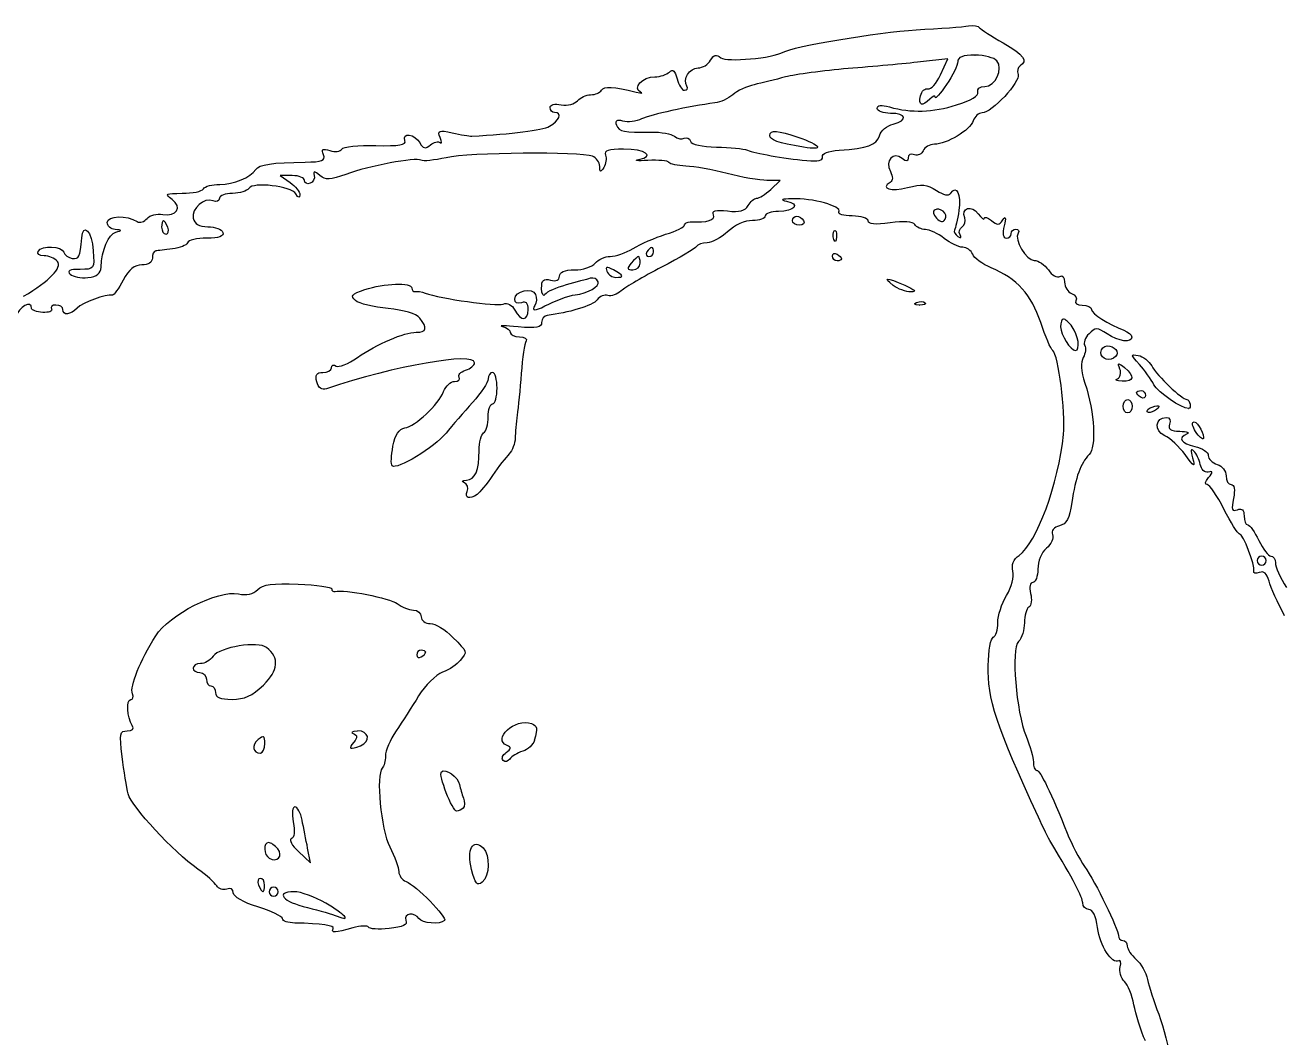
# Model space of a CAD drawing. Extents: x 195 to 337, y 268 to 410.
# Drawn here: x 252.47 to 299.92, y 341.58 to 379.81 of the extents above; entities that cross this region are included whole.
import ezdxf

# ---------------------------------------------------------------- set-up
doc = ezdxf.new("R2010")
doc.units = 0
doc.layers.add('Layer_1', color=7, linetype='CONTINUOUS')

msp = doc.modelspace()

# ---------------------------------------------------------------- linework, layer by layer
at = {"layer": 'Layer_1', "color": 7}
for points in [[(288.328847, 378.671613), (288.332419, 378.674334)], [(287.029559, 377.929474), (287.310472, 378.52852), (286.269931, 378.417118)], [(281.852311, 375.202488), (281.852141, 375.199285)], [(262.554214, 374.127534), (262.094491, 374.127534), (262.469571, 373.865046)], [(280.616746, 373.60698), (280.978929, 373.944529), (280.476346, 373.944529)], [(286.798932, 372.824419), (286.800973, 372.828643)], [(281.70148, 372.256611), (281.700346, 372.256611)], [(282.994333, 371.713691), (283.004538, 371.718879)], [(274.681706, 370.563761), (274.67958, 370.566879)], [(285.908145, 369.73715), (285.90806, 369.736498)], [(286.224038, 369.241654), (286.229509, 369.231449)], [(291.996454, 368.416261), (292.001868, 368.416261)], [(293.883165, 366.363071), (293.883165, 366.361002)], [(295.101411, 365.240891), (295.096309, 365.242876)], [(296.392507, 365.333216), (296.399452, 365.33418)], [(296.70823, 364.392227), (296.708088, 364.393304)], [(261.582412, 356.312211), (261.582525, 356.311106)], [(268.897839, 355.820627), (268.898632, 355.828224)], [(265.01599, 353.162324), (265.014856, 353.158072)], [(261.265329, 352.835008), (261.26221, 352.835093)], [(271.692289, 352.801446), (271.697647, 352.803628)], [(269.007256, 350.250378), (269.005782, 350.249471)], [(262.922207, 349.794255), (262.927565, 349.794255)], [(261.660875, 348.94868), (261.659628, 348.949814)], [(262.786116, 348.609033), (263.239404, 348.190044), (263.132254, 348.738718)], [(269.726434, 347.452384), (269.725243, 347.452186)], [(263.817643, 346.664268), (263.818069, 346.663191)]]:
    msp.add_lwpolyline(points, dxfattribs=at)
for points in [[(257.687439, 372.426378)], [(275.624736, 371.075924)], [(276.120884, 371.413474)], [(283.120191, 370.906583)], [(293.638762, 367.299666)], [(294.601238, 365.756173)], [(294.094346, 365.165717)], [(299.156372, 359.762173)], [(267.421187, 356.210787)], [(261.347817, 347.598935)], [(261.849266, 347.261272)]]:
    msp.add_lwpolyline(points, close=True, dxfattribs=at)
for points in [[(281.085256, 378.783921), (281.436752, 379.001339), (284.665748, 379.543691), (286.105465, 379.627285)], [(286.105465, 379.627285), (287.006712, 379.68086), (287.895402, 379.74634), (288.081099, 379.77412)], [(288.081099, 379.77412), (288.266485, 379.806151), (288.457257, 379.776387), (288.50332, 379.709773)], [(288.50332, 379.709773), (288.546123, 379.645427), (288.949124, 379.390422), (289.389572, 379.135389)], [(289.389572, 379.135389), (290.183641, 378.676743), (290.342239, 378.461339), (290.0304, 378.268441)], [(278.347499, 378.47863), (278.468538, 378.695197), (278.564066, 378.720709), (278.73542, 378.575008)], [(278.73542, 378.575008), (278.946601, 378.402378), (280.723158, 378.563669), (281.085256, 378.783921)], [(288.332419, 378.674334), (287.871619, 378.674334), (287.677672, 378.599216), (287.677672, 378.428854)], [(289.153984, 378.460431), (289.057606, 378.576085), (288.688904, 378.671613), (288.328847, 378.671613)], [(276.791618, 378.035887), (276.920311, 378.16458), (277.00365, 378.089461), (277.082028, 377.783036)], [(277.452686, 377.501301), (277.288843, 377.766057), (277.549064, 378.191424), (277.874906, 378.191424)], [(277.874906, 378.191424), (278.046403, 378.191424), (278.258547, 378.320967), (278.347499, 378.47863)], [(283.540932, 378.165402), (282.611854, 378.090283), (281.548466, 377.945717), (281.176957, 377.849282)], [(286.269931, 378.417118), (285.697672, 378.352772), (284.469704, 378.242504), (283.540932, 378.165402)], [(287.677672, 378.428854), (287.677672, 378.293924), (287.488035, 377.902687), (287.255452, 377.560828)], [(288.69857, 377.489537), (289.099332, 377.489537), (289.407969, 378.146438), (289.153984, 378.460431)], [(290.0304, 378.268441), (289.944794, 378.214866), (289.907093, 378.068031), (289.955282, 377.944809)], [(275.700705, 377.281417), (275.378151, 377.428252), (275.786311, 377.854753), (276.242944, 377.854753)], [(276.242944, 377.854753), (276.445338, 377.854753), (276.691952, 377.940359), (276.791618, 378.035887)], [(277.082028, 377.783036), (277.146374, 377.544076), (277.269681, 377.347946), (277.36708, 377.347946)], [(281.176957, 377.849282), (280.805108, 377.752904), (280.273584, 377.621943), (279.994966, 377.558872)], [(286.554841, 377.39795), (286.661991, 377.365918), (286.875241, 377.599493), (287.029559, 377.929474)], [(289.955282, 377.944809), (290.062431, 377.678069), (288.95332, 376.491175), (288.602476, 376.491175)], [(273.819237, 377.180504), (273.988466, 377.180504), (274.173936, 377.255622), (274.23182, 377.350866)], [(274.23182, 377.350866), (274.328198, 377.511591), (274.673316, 377.492315), (275.541114, 377.275748)], [(275.541114, 377.275748), (275.748894, 377.222173), (275.822028, 377.222173), (275.700705, 377.281417)], [(277.36708, 377.347946), (277.463458, 377.347946), (277.500025, 377.412293), (277.452686, 377.501301)], [(279.994966, 377.558872), (279.716321, 377.494526), (279.351984, 377.326431), (279.185873, 377.180589)], [(286.275061, 377.139713), (286.317865, 377.319713), (286.447691, 377.43548), (286.554841, 377.39795)], [(287.255452, 377.560828), (287.023011, 377.218998), (286.833231, 377.002517), (286.833231, 377.080753)], [(287.632261, 376.792923), (288.194882, 376.966403), (288.489572, 377.143342), (288.4392, 377.278356)], [(288.4392, 377.278356), (288.396397, 377.402797), (288.503546, 377.489537), (288.69857, 377.489537)], [(272.288982, 376.694079), (272.288982, 376.804346), (272.46473, 376.849417), (272.710125, 376.802362)], [(272.710125, 376.802362), (272.95022, 376.759559), (273.213785, 376.825039), (273.322012, 376.951181)], [(273.322012, 376.951181), (273.429162, 377.077606), (273.651001, 377.180504), (273.819237, 377.180504)], [(278.510774, 376.86875), (277.545237, 376.746576), (276.075502, 376.428302), (275.743196, 376.268627)], [(279.185873, 377.180589), (279.018629, 377.034888), (278.715436, 376.895537), (278.510774, 376.86875)], [(284.636353, 376.66423), (284.636353, 376.787537), (284.795943, 376.806813), (285.100356, 376.717805)], [(285.100356, 376.717805), (285.93085, 376.487348), (286.729654, 376.510025), (287.632261, 376.792923)], [(286.630838, 377.016406), (286.330762, 376.716331), (286.178598, 376.769792), (286.275061, 377.139713)], [(286.833231, 377.080753), (286.833231, 377.155871), (286.736854, 377.134328), (286.630838, 377.016406)], [(272.268573, 375.987969), (272.639373, 376.18611), (272.75616, 376.505575), (272.45821, 376.505575)], [(272.45821, 376.505575), (272.361832, 376.505575), (272.288982, 376.591181), (272.288982, 376.694079)], [(275.743196, 376.268627), (275.540803, 376.172249), (275.223464, 376.13143), (275.038078, 376.18302)], [(285.143216, 376.476576), (284.86457, 376.476576), (284.636353, 376.562466), (284.636353, 376.66423)], [(285.239594, 376.072583), (285.813978, 376.21715), (285.752891, 376.476576), (285.143216, 376.476576)], [(288.602476, 376.491175), (288.467546, 376.491175), (288.31422, 376.35823), (288.261694, 376.195408)], [(268.136425, 375.559313), (268.029275, 375.835691), (268.08285, 375.85508), (268.591867, 375.739313)], [(269.334488, 375.618274), (270.843426, 375.693392), (271.980544, 375.833707), (272.268573, 375.987969)], [(275.038078, 376.18302), (274.799117, 376.247367), (274.728365, 376.205698), (274.791464, 376.036186)], [(274.791464, 376.036186), (274.887842, 375.783335), (275.076516, 375.744699), (276.105379, 375.768312)], [(280.585678, 375.646167), (280.585678, 375.859332), (280.88788, 375.840057), (281.638012, 375.58182)], [(284.721987, 375.632135), (284.775562, 375.817521), (285.013474, 376.015776), (285.239594, 376.072583)], [(288.261694, 376.195408), (288.148025, 375.844989), (287.261887, 375.309156), (286.795616, 375.309156)], [(265.706623, 375.260542), (266.596078, 375.237865), (266.870415, 375.283219), (266.809215, 375.444794)], [(266.809215, 375.444794), (266.685908, 375.766299), (267.183218, 375.698778), (267.367527, 375.369676)], [(267.367527, 375.369676), (267.495086, 375.141487), (267.578708, 375.123061), (267.771521, 375.284069)], [(267.771521, 375.284069), (267.905599, 375.395471), (268.068365, 375.432038), (268.134809, 375.369676)], [(268.134809, 375.369676), (268.199155, 375.305329), (268.199155, 375.392353), (268.136425, 375.559313)], [(268.591867, 375.739313), (268.907987, 375.664195), (269.242333, 375.614022), (269.334488, 375.618274)], [(276.105379, 375.768312), (276.472947, 375.776816), (276.868352, 375.703965), (276.984091, 375.609855)], [(276.984091, 375.609855), (277.099744, 375.513477), (277.266988, 375.480312), (277.35594, 375.534737)], [(277.35594, 375.534737), (277.441829, 375.588312), (277.548695, 375.540406), (277.586396, 375.427587)], [(277.586396, 375.427587), (277.629199, 375.301162), (278.010771, 375.214422), (278.571209, 375.205635)], [(281.852141, 375.199285), (280.873735, 375.36738), (280.585678, 375.468293), (280.585678, 375.646167)], [(281.638012, 375.58182), (282.532825, 375.269981), (282.648563, 375.06532), (281.852311, 375.202488)], [(283.202226, 375.085616), (284.287124, 375.160734), (284.608176, 375.273269), (284.721987, 375.632135)], [(286.795616, 375.309156), (286.614482, 375.309156), (286.424844, 375.199739), (286.373395, 375.067077)], [(263.038031, 374.635786), (263.694932, 374.64429), (263.816028, 374.689361), (263.73028, 374.915565)], [(263.73028, 374.915565), (263.644673, 375.126746), (263.698248, 375.161046), (263.97576, 375.074022)], [(263.97576, 375.074022), (264.167666, 375.009676), (264.369039, 375.031219), (264.423691, 375.127597)], [(264.423691, 375.127597), (264.477266, 375.213203), (265.05593, 375.275565), (265.706623, 375.260542)], [(273.89067, 374.856605), (273.423436, 375.036605), (269.213363, 374.992668), (268.365067, 374.80303)], [(274.161662, 374.476167), (274.160047, 374.628387), (274.038355, 374.799798), (273.89067, 374.856605)], [(274.379363, 374.897367), (274.422166, 374.773209), (274.40204, 374.564098), (274.315017, 374.433364)], [(275.060925, 375.123572), (274.488667, 375.123572), (274.315073, 375.069997), (274.379363, 374.897367)], [(275.640667, 374.730293), (276.27078, 374.862104), (275.885014, 375.123572), (275.060925, 375.123572)], [(278.571209, 375.205635), (279.074869, 375.197131), (279.602113, 375.141288), (279.740897, 375.08658)], [(279.740897, 375.08658), (280.035587, 374.96554), (281.072585, 374.783301), (281.976299, 374.693301)], [(281.976299, 374.693301), (282.40708, 374.650498), (282.59462, 374.695427), (282.566755, 374.835883)], [(282.566755, 374.835883), (282.544078, 374.963443), (282.781054, 375.057553), (283.202226, 375.085616)], [(285.579439, 374.77766), (285.251528, 375.049786), (284.921461, 374.681282), (285.135789, 374.280435)], [(286.041203, 374.915991), (285.909392, 374.969565), (285.802243, 374.914403), (285.802243, 374.800337)], [(286.373395, 375.067077), (286.31982, 374.932998), (286.172986, 374.865534), (286.041203, 374.915991)], [(259.815039, 373.79554), (260.342254, 373.79554), (260.978689, 374.058028), (261.172551, 374.356006)], [(261.172551, 374.356006), (261.294724, 374.54366), (261.806944, 374.620762), (263.038031, 374.635786)], [(267.413477, 374.706652), (267.219587, 374.826557), (265.433647, 374.491219), (264.578406, 374.17405)], [(268.365067, 374.80303), (267.918214, 374.706652), (267.489558, 374.656195), (267.413477, 374.706652)], [(274.315017, 374.433364), (274.190859, 374.23834), (274.16393, 374.24486), (274.161662, 374.476167)], [(275.981448, 374.698261), (275.583861, 374.675584), (275.43062, 374.692592), (275.640667, 374.730293)], [(276.776595, 374.623143), (276.733791, 374.68749), (276.379007, 374.719521), (275.981448, 374.698261)], [(277.414191, 374.484813), (277.103429, 374.496151), (276.816223, 374.559931), (276.776595, 374.623143)], [(278.976506, 374.203899), (278.427832, 374.346482), (277.72518, 374.472907), (277.414191, 374.484813)], [(285.802243, 374.800337), (285.802243, 374.646983), (285.748668, 374.641597), (285.579439, 374.77766)], [(262.694529, 373.433074), (262.506875, 373.728841), (261.072828, 373.900309), (260.915306, 373.645106)], [(263.013936, 373.944132), (263.013936, 374.04051), (262.807007, 374.127534), (262.554214, 374.127534)], [(263.225117, 373.836983), (263.109464, 373.79418), (263.013936, 373.842652), (263.013936, 373.944132)], [(263.384708, 374.13275), (263.41674, 374.012844), (263.341905, 373.878765), (263.225117, 373.836983)], [(263.597873, 374.131247), (263.38244, 374.310113), (263.342755, 374.310113), (263.384708, 374.13275)], [(264.578406, 374.17405), (263.987921, 373.954365), (263.816481, 373.945861), (263.597873, 374.131247)], [(280.476346, 373.944529), (280.199968, 373.944529), (279.524755, 374.061317), (278.976506, 374.203899)], [(285.135789, 374.280435), (285.242939, 374.084277), (285.232167, 373.941808), (285.12445, 373.872161)], [(258.013621, 373.230028), (257.733842, 373.43469), (257.773527, 373.457083), (258.400494, 373.457083)], [(258.400494, 373.457083), (258.784135, 373.457083), (259.145269, 373.532202), (259.203124, 373.626312)], [(259.203124, 373.626312), (259.256699, 373.72269), (259.536393, 373.79554), (259.815039, 373.79554)], [(260.302343, 373.456602), (260.029083, 373.456602), (259.806195, 373.370995), (259.806195, 373.270082)], [(260.915306, 373.645106), (260.85096, 373.537956), (260.575603, 373.456602), (260.302343, 373.456602)], [(262.469571, 373.865046), (262.6765, 373.720479), (262.843546, 373.511424), (262.842497, 373.401043)], [(262.842497, 373.401043), (262.840881, 373.266113), (262.788922, 373.275751), (262.694529, 373.433074)], [(280.08627, 373.269402), (280.182648, 373.269402), (280.417414, 373.421622), (280.616746, 373.60698)], [(285.12445, 373.872161), (284.740809, 373.635184), (285.156482, 373.507795), (285.781351, 373.672885)], [(285.781351, 373.672885), (286.324668, 373.818586), (286.520769, 373.79931), (286.874079, 373.565735)], [(286.874079, 373.565735), (287.141953, 373.389987), (287.343468, 373.348035), (287.408835, 373.4532)], [(287.408835, 373.4532), (287.626252, 373.804696), (287.82034, 373.410397), (287.724954, 372.807014)], [(257.663203, 372.65777), (258.189369, 372.561392), (258.419769, 372.932164), (258.013621, 373.230028)], [(259.569218, 373.173704), (259.22308, 373.306649), (258.746207, 372.893924), (258.818009, 372.523238)], [(259.806195, 373.270082), (259.806195, 373.162932), (259.699045, 373.124381), (259.569218, 373.173704)], [(278.991077, 372.792331), (279.442239, 372.738756), (279.653335, 372.795024), (279.764793, 372.995008)], [(279.764793, 372.995008), (279.850399, 373.146094), (279.994116, 373.269402), (280.08627, 373.269402)], [(281.215054, 373.156923), (281.742299, 373.060545), (281.515102, 372.770079), (280.907495, 372.770079)], [(281.423968, 373.253301), (281.02638, 373.241962), (280.95781, 373.210498), (281.215054, 373.156923)], [(283.191369, 372.761433), (283.318929, 372.967228), (282.189407, 373.282243), (281.423968, 373.253301)], [(287.202926, 372.47828), (287.331619, 372.684076), (287.013288, 372.95623), (286.798932, 372.824419)], [(287.940387, 372.535795), (287.797805, 372.907644), (288.205143, 373.026586), (288.453685, 372.686882)], [(255.571631, 372.360983), (255.571631, 372.617235), (256.304614, 372.639628), (256.69982, 372.393014)], [(256.69982, 372.393014), (256.796198, 372.328668), (256.968828, 372.381676), (257.072746, 372.506683)], [(257.072746, 372.506683), (257.179895, 372.631975), (257.442469, 372.699439), (257.663203, 372.65777)], [(258.818009, 372.523238), (258.860812, 372.298167), (259.025788, 372.200683), (259.369886, 372.196403)], [(277.579763, 372.378756), (278.240944, 372.356079), (278.533508, 372.443102), (278.455272, 372.644362)], [(278.455272, 372.644362), (278.390925, 372.808488), (278.53039, 372.845906), (278.991077, 372.792331)], [(280.411347, 372.60085), (280.411347, 372.504472), (280.19478, 372.431622), (279.929117, 372.431622)], [(280.907495, 372.770079), (280.634236, 372.770079), (280.411347, 372.694961), (280.411347, 372.60085)], [(281.437858, 372.425839), (281.437858, 372.522217), (281.512976, 372.594217), (281.596314, 372.594217)], [(281.596314, 372.594217), (281.682204, 372.594217), (281.80211, 372.519099), (281.859936, 372.425839)], [(283.693975, 372.601843), (283.359634, 372.601843), (283.136717, 372.676961), (283.191369, 372.761433)], [(284.295146, 372.417591), (284.295146, 372.513969), (284.025005, 372.601843), (283.693975, 372.601843)], [(286.800973, 372.828643), (286.725855, 372.785839), (286.75817, 372.645524), (286.876091, 372.521083)], [(286.876091, 372.521083), (287.02491, 372.361493), (287.119304, 372.349587), (287.202926, 372.47828)], [(287.724954, 372.807014), (287.67138, 372.46303), (287.594277, 372.130838), (287.555726, 372.067597)], [(287.844009, 372.191783), (287.940387, 372.256129), (287.987726, 372.40835), (287.940387, 372.535795)], [(288.453685, 372.686882), (288.578976, 372.515386), (288.681874, 372.43715), (288.681874, 372.513402)], [(288.681874, 372.513402), (288.681874, 372.58852), (288.80178, 372.556205), (288.948614, 372.427795)], [(289.376164, 372.450472), (289.488699, 372.619701), (289.504857, 372.54685), (289.429739, 372.228803)], [(254.605215, 371.771178), (254.65879, 372.375581), (254.985625, 372.017792), (255.039199, 371.29218)], [(255.334966, 370.671647), (255.357643, 371.307118), (255.610494, 371.919458), (255.890075, 371.993613)], [(255.867398, 372.089991), (255.704406, 372.101329), (255.571631, 372.222935), (255.571631, 372.360983)], [(255.890075, 371.993613), (256.136689, 372.057959), (256.134421, 372.068731), (255.867398, 372.089991)], [(257.687439, 372.426378), (257.655407, 372.426378), (257.623092, 372.312709), (257.623092, 372.173528)], [(257.623092, 372.173528), (257.623092, 372.034346), (257.69821, 371.920677), (257.786935, 371.920677)], [(257.851281, 372.173528), (257.797706, 372.312709), (257.723722, 372.426378), (257.687439, 372.426378)], [(257.786935, 371.920677), (257.872541, 371.920677), (257.90684, 372.034346), (257.851281, 372.173528)], [(259.369886, 372.196403), (259.640028, 372.193597), (259.89285, 372.100025), (259.931429, 371.978702)], [(276.650595, 371.909537), (277.044951, 372.037096), (277.368582, 372.195638), (277.368582, 372.264236)], [(277.368582, 372.264236), (277.368582, 372.328583), (277.46496, 372.384142), (277.579763, 372.378756)], [(278.991445, 372.009402), (278.740579, 371.776961), (278.392399, 371.587181), (278.216651, 371.587181)], [(279.929117, 372.431622), (279.649338, 372.431622), (279.256116, 372.25474), (278.991445, 372.009402)], [(281.700346, 372.256611), (281.555779, 372.256611), (281.437858, 372.331729), (281.437858, 372.425839)], [(281.859936, 372.425839), (281.913511, 372.329461), (281.848598, 372.256611), (281.70148, 372.256611)], [(283.004538, 371.718879), (282.950963, 371.841052), (282.961735, 371.986753), (283.015877, 372.04251)], [(283.015877, 372.04251), (283.069451, 372.096085), (283.112254, 371.999707), (283.101483, 371.820841)], [(285.121361, 372.342472), (284.567329, 372.267354), (284.295146, 372.288898), (284.295146, 372.417591)], [(286.06011, 372.278126), (285.984992, 372.394913), (285.649682, 372.419575), (285.121361, 372.342472)], [(286.457669, 372.091606), (286.301197, 372.093761), (286.121169, 372.177213), (286.06011, 372.278126)], [(287.164942, 371.75726), (286.932501, 371.939528), (286.614113, 372.089452), (286.457669, 372.091606)], [(287.555726, 372.067597), (287.512923, 372.00325), (287.578403, 371.897235), (287.683285, 371.83062)], [(287.768891, 371.894967), (287.704545, 371.991345), (287.73686, 372.129676), (287.844009, 372.191783)], [(288.948614, 372.427795), (289.169433, 372.244677), (289.242227, 372.247795), (289.376164, 372.450472)], [(289.429739, 372.228803), (289.365392, 371.936239), (289.386935, 371.7648), (289.504857, 371.7648)], [(289.69251, 371.933178), (289.69251, 372.029556), (289.778117, 372.102406), (289.871376, 372.102406)], [(289.871376, 372.102406), (289.967754, 372.102406), (290.009707, 372.03806), (289.956983, 371.957839)], [(254.250488, 371.000693), (254.50022, 370.968661), (254.536617, 371.043496), (254.605215, 371.771178)], [(258.592966, 371.591773), (258.560935, 371.495395), (258.307914, 371.389096), (258.030374, 371.358198)], [(259.327026, 371.767521), (258.955177, 371.767521), (258.625111, 371.692403), (258.592966, 371.591773)], [(259.931429, 371.978702), (259.985004, 371.833002), (259.793099, 371.767521), (259.327026, 371.767521)], [(275.426368, 371.376935), (275.705014, 371.543046), (276.255814, 371.783083), (276.650595, 371.909537)], [(278.216651, 371.587181), (278.040903, 371.587181), (277.858749, 371.522835), (277.812658, 371.44885)], [(283.101483, 371.820841), (283.092979, 371.62355), (283.05868, 371.583865), (282.994333, 371.713691)], [(287.864702, 371.422913), (287.712482, 371.425153), (287.397468, 371.575134), (287.164942, 371.75726)], [(287.683285, 371.83062), (287.80234, 371.755502), (287.835506, 371.777046), (287.768891, 371.894967)], [(289.504857, 371.7648), (289.612006, 371.7648), (289.69251, 371.839918), (289.69251, 371.933178)], [(289.956983, 371.957839), (289.803628, 371.709241), (290.265619, 370.923732), (290.565666, 370.922655)], [(253.184151, 371.099339), (253.004151, 371.099339), (252.904371, 371.174457), (252.961347, 371.267433)], [(252.961347, 371.267433), (253.105914, 371.501008), (253.847571, 371.479748), (253.926856, 371.235402)], [(253.685656, 370.888157), (253.589278, 371.004945), (253.364179, 371.099339), (253.184151, 371.099339)], [(253.926856, 371.235402), (253.958888, 371.127118), (254.109124, 371.022236), (254.250488, 371.000693)], [(255.039199, 371.29218), (255.092774, 370.598825), (255.082003, 370.587061), (254.540897, 370.587061)], [(257.399184, 371.28308), (257.324066, 371.271742), (257.272758, 371.150135), (257.272758, 371.010954)], [(258.030374, 371.358198), (257.752862, 371.326167), (257.468831, 371.293852), (257.399184, 371.28308)], [(273.99147, 370.82075), (274.107124, 370.959931), (274.363319, 371.0736), (274.560497, 371.074734)], [(274.560497, 371.074734), (274.757788, 371.074734), (275.147751, 371.210797), (275.426368, 371.376935)], [(275.624736, 371.075924), (275.592705, 371.075924), (275.46628, 370.962255), (275.350343, 370.823074)], [(275.689083, 370.823074), (275.689083, 370.962255), (275.657051, 371.075924), (275.624736, 371.075924)], [(275.942018, 371.244246), (275.888443, 371.147868), (275.919341, 371.075017), (276.017136, 371.075017)], [(276.120884, 371.413474), (276.078081, 371.413474), (275.999845, 371.338356), (275.942018, 371.244246)], [(276.017136, 371.075017), (276.113514, 371.075017), (276.196003, 371.150135), (276.196003, 371.244246)], [(276.196003, 371.244246), (276.196003, 371.340624), (276.163971, 371.413474), (276.120884, 371.413474)], [(277.812658, 371.44885), (277.769854, 371.373732), (277.171829, 371.02235), (276.494037, 370.669805)], [(282.952097, 371.085449), (282.952097, 371.181827), (283.027215, 371.21726), (283.120191, 371.160567)], [(283.120191, 370.906583), (283.023814, 370.906583), (282.952097, 370.992189), (282.952097, 371.085449)], [(283.120191, 371.160567), (283.216569, 371.106992), (283.28942, 371.022236), (283.28942, 370.981701)], [(288.241909, 371.158157), (288.188334, 371.301874), (288.016838, 371.420646), (287.864702, 371.422913)], [(288.942746, 370.645937), (288.612709, 370.784268), (288.296561, 371.014583), (288.241909, 371.158157)], [(252.413014, 369.572854), (253.394623, 370.155798), (253.87793, 370.655405), (253.685656, 370.888157)], [(254.540897, 370.587061), (254.147618, 370.587061), (254.042595, 370.533487), (254.173329, 370.404794)], [(254.839895, 370.278369), (255.189237, 370.321172), (255.327483, 370.428321), (255.334966, 370.671647)], [(256.877325, 370.758104), (256.599814, 370.758104), (256.388689, 370.584624), (256.169004, 370.178362)], [(257.272758, 371.010954), (257.272758, 370.8576), (257.116286, 370.758104), (256.877325, 370.758104)], [(272.641243, 370.330072), (272.641243, 370.487679), (272.833999, 370.567899), (273.211319, 370.567899)], [(273.211319, 370.567899), (273.525313, 370.567899), (273.875732, 370.681569), (273.99147, 370.82075)], [(274.67958, 370.566879), (274.417092, 370.707194), (274.36451, 370.696422), (274.432966, 370.513304)], [(274.767313, 370.283981), (275.098428, 370.283981), (275.076998, 370.348328), (274.681706, 370.563761)], [(276.494037, 370.669805), (275.815706, 370.317231), (275.13233, 369.916441), (274.975234, 369.778195)], [(275.350343, 370.823074), (275.177713, 370.615294), (275.189618, 370.570224), (275.414689, 370.570224)], [(275.414689, 370.570224), (275.565776, 370.570224), (275.689083, 370.683893), (275.689083, 370.823074)], [(283.28942, 370.981701), (283.28942, 370.938898), (283.214302, 370.906583), (283.120191, 370.906583)], [(290.810693, 368.585433), (290.464554, 369.628101), (289.908397, 370.24268), (288.942746, 370.645937)], [(290.565666, 370.922655), (290.723272, 370.922655), (290.963254, 370.760797), (291.100422, 370.564753)], [(291.100422, 370.564753), (291.237619, 370.368595), (291.431537, 370.259348), (291.53228, 370.32154)], [(254.173329, 370.404794), (254.269706, 370.308416), (254.574119, 370.247187), (254.839895, 370.278369)], [(256.169004, 370.178362), (255.997508, 369.859011), (255.814277, 369.606132), (255.762856, 369.614693)], [(265.297612, 369.82542), (266.004884, 370.068633), (267.069974, 370.102932), (267.069974, 369.878995)], [(271.968242, 369.870208), (271.966116, 370.187405), (272.032588, 370.251694), (272.303666, 370.18097)], [(272.303666, 370.18097), (272.523351, 370.127395), (272.641243, 370.175301), (272.641243, 370.330072)], [(273.801776, 370.248661), (273.674217, 370.21663), (273.265943, 370.099843), (272.894094, 369.997795)], [(273.231672, 369.627222), (273.704236, 369.680797), (274.170393, 369.944447), (274.106103, 370.119118)], [(274.106103, 370.119118), (274.0633, 370.227402), (273.929221, 370.286362), (273.801776, 370.248661)], [(274.432966, 370.513304), (274.486541, 370.386879), (274.632242, 370.283981), (274.767313, 370.283981)], [(285.242598, 369.983112), (284.82789, 370.297106), (284.956469, 370.297106), (285.677688, 369.984614)], [(291.53228, 370.32154), (291.63943, 370.385887), (291.714548, 370.298863), (291.714548, 370.104973)], [(291.714548, 370.104973), (291.714548, 369.923839), (291.833603, 369.729893), (291.97817, 369.674164)], [(255.762856, 369.614693), (255.528147, 369.657496), (254.63702, 369.328564), (254.434144, 369.124951)], [(264.93971, 369.409635), (264.728529, 369.584249), (264.784371, 369.649729), (265.297612, 369.82542)], [(267.069974, 369.878995), (267.069974, 369.793389), (267.123549, 369.73868), (267.196399, 369.753704)], [(267.196399, 369.753704), (267.271517, 369.765043), (267.437628, 369.742365), (267.57576, 369.689357)], [(267.57576, 369.689357), (268.142632, 369.47931), (270.26411, 369.181417), (270.51251, 369.276775)], [(270.954119, 369.459043), (270.954119, 369.776239), (271.627092, 369.92948), (271.739599, 369.637058)], [(271.739599, 369.637058), (271.793174, 369.509499), (271.782403, 369.325219), (271.716922, 369.227707)], [(272.094667, 369.642019), (272.030321, 369.545641), (271.969376, 369.650523), (271.968242, 369.870208)], [(272.094129, 369.20503), (272.449905, 369.395802), (273.00181, 369.599386), (273.231672, 369.627222)], [(272.894094, 369.997795), (272.522245, 369.901417), (272.163266, 369.737291), (272.094667, 369.642019)], [(274.468343, 369.601313), (274.347303, 369.644117), (274.167218, 369.569282), (274.068629, 369.432935)], [(274.975234, 369.778195), (274.817628, 369.639865), (274.590516, 369.560778), (274.468343, 369.601313)], [(285.90806, 369.736498), (285.722674, 369.736498), (285.422627, 369.846765), (285.242598, 369.983112)], [(285.677688, 369.984614), (286.070967, 369.814252), (286.141691, 369.738), (285.908145, 369.73715)], [(291.97817, 369.674164), (292.123871, 369.620589), (292.194737, 369.496148), (292.136627, 369.403172)], [(252.713117, 369.11418), (252.712806, 369.438888), (252.251269, 369.189298), (252.088362, 368.77663)], [(253.632563, 369.240605), (253.487996, 369.240605), (253.411744, 369.176258), (253.462201, 369.089518)], [(253.896185, 369.071376), (253.896185, 369.167754), (253.77713, 369.240605), (253.632563, 369.240605)], [(266.172072, 369.109587), (265.631958, 369.163162), (265.077077, 369.296107), (264.93971, 369.409635)], [(270.51251, 369.276775), (270.677486, 369.341121), (270.845807, 369.254098), (270.95616, 369.047452)], [(271.206969, 369.328365), (271.059001, 369.274791), (270.954119, 369.325814), (270.954119, 369.459043)], [(271.45982, 369.070129), (271.45982, 369.317594), (271.384702, 369.395915), (271.206969, 369.328365)], [(271.716922, 369.227707), (271.581993, 369.009156), (271.711253, 369.002636), (272.094129, 369.20503)], [(274.068629, 369.432935), (273.917543, 369.22714), (272.943218, 368.928227), (272.178941, 368.851068)], [(286.229509, 369.231449), (286.032217, 369.239953), (285.992532, 369.285024), (286.122359, 369.338598)], [(286.122359, 369.338598), (286.244532, 369.392173), (286.390233, 369.381402), (286.445991, 369.32726)], [(286.445991, 369.32726), (286.499565, 369.273685), (286.403187, 369.230882), (286.224038, 369.241654)], [(292.136627, 369.403172), (292.083052, 369.306794), (292.190202, 369.232809), (292.378706, 369.232809)], [(292.378706, 369.232809), (292.569477, 369.232809), (292.725921, 369.157691), (292.725921, 369.073219)], [(253.134289, 368.963093), (252.902699, 368.974431), (252.713117, 369.048699), (252.713117, 369.11418)], [(253.462201, 369.089518), (253.515776, 369.003912), (253.365823, 368.949203), (253.134289, 368.963093)], [(254.434144, 369.124951), (254.168538, 368.859345), (253.896185, 368.831339), (253.896185, 369.071376)], [(267.365741, 368.750608), (267.237048, 368.912466), (266.771004, 369.052781), (266.172072, 369.109587)], [(267.23393, 368.211572), (267.628286, 368.211572), (267.666866, 368.371162), (267.365741, 368.750608)], [(270.95616, 369.047452), (271.189735, 368.611313), (271.45982, 368.624183), (271.45982, 369.070129)], [(272.178941, 368.851068), (272.063288, 368.839729), (271.96776, 368.718123), (271.96776, 368.580926)], [(291.669647, 368.712028), (291.605301, 368.712028), (291.562498, 368.579083), (291.562498, 368.416261)], [(292.001868, 368.416261), (291.878561, 368.579254), (291.728608, 368.712028), (291.669647, 368.712028)], [(292.725921, 369.073219), (292.725921, 368.915613), (293.37531, 368.498835), (293.950035, 368.288787)], [(265.011936, 367.258904), (265.770629, 367.782917), (266.770466, 368.211572), (267.23393, 368.211572)], [(271.081508, 368.419068), (270.593921, 368.461871), (270.328173, 368.472643), (270.491051, 368.430406)], [(270.491051, 368.430406), (270.654043, 368.387603), (270.786818, 368.284706), (270.786818, 368.199099)], [(270.786818, 368.199099), (270.786818, 368.113493), (270.943291, 368.042627), (271.134034, 368.042627)], [(271.96776, 368.580926), (271.96776, 368.382784), (271.788894, 368.349335), (271.081508, 368.419068)], [(291.265058, 367.521307), (291.18994, 367.574882), (290.986413, 368.054986), (290.810693, 368.585433)], [(291.562498, 368.416261), (291.568167, 368.10978), (291.935424, 367.530038), (292.124013, 367.530038)], [(292.124013, 367.530038), (292.312517, 367.530038), (292.231162, 368.10978), (291.996454, 368.416261)], [(293.315641, 368.152724), (292.939483, 368.399339), (292.880551, 368.399339), (292.635156, 368.154227)], [(293.950035, 368.288787), (294.113027, 368.224441), (294.245802, 368.113039), (294.245802, 368.031685)], [(271.134034, 368.042627), (271.324806, 368.042627), (271.437284, 367.967509), (271.382632, 367.883036)], [(271.382632, 367.883036), (271.329058, 367.79743), (271.245436, 367.244362), (271.19838, 366.658838)], [(292.635156, 368.154227), (292.487187, 368.006258), (292.413203, 367.810243), (292.471313, 367.717011)], [(292.471313, 367.717011), (292.524888, 367.620633), (292.503345, 367.421244), (292.417739, 367.265849)], [(294.245802, 368.031685), (294.245802, 367.795843), (293.764649, 367.858205), (293.315641, 368.152724)], [(269.435061, 367.063767), (269.435061, 367.474224), (266.423278, 366.945846), (263.843892, 366.083263)], [(264.210355, 366.938476), (264.306733, 366.874129), (264.670078, 367.024082), (265.011936, 367.258904)], [(291.672283, 364.355518), (291.75789, 365.207471), (291.482646, 367.360781), (291.265058, 367.521307)], [(292.417739, 367.265849), (292.310589, 367.081597), (292.332132, 366.743991), (292.482085, 366.293906)], [(293.080507, 367.445452), (293.080507, 367.584633), (293.189924, 367.698302), (293.32372, 367.698302)], [(293.638819, 367.299751), (293.437276, 367.098208), (293.080507, 367.190334), (293.080507, 367.445452)], [(293.32372, 367.698302), (293.605483, 367.698302), (293.796312, 367.457074), (293.638762, 367.299666)], [(294.537402, 366.9984), (294.203083, 367.369172), (294.200929, 367.392756), (294.494598, 367.33595)], [(294.494598, 367.33595), (294.670346, 367.303918), (294.89862, 367.124769), (295.00149, 366.941594)], [(263.709984, 366.695263), (263.886866, 366.695263), (264.031489, 366.780869), (264.031489, 366.874129)], [(264.031489, 366.874129), (264.031489, 366.970507), (264.117095, 367.002822), (264.210355, 366.938476)], [(268.852144, 366.513987), (268.798569, 366.599594), (268.905719, 366.719783), (269.095357, 366.778743)], [(269.095357, 366.778743), (269.28301, 366.84309), (269.435061, 366.966113), (269.435061, 367.063767)], [(293.801528, 366.823871), (293.70515, 367.071335), (293.726409, 367.078989), (293.979543, 366.877446)], [(293.70515, 366.45738), (293.815417, 366.500183), (293.858504, 366.667427), (293.801528, 366.823871)], [(293.979543, 366.877446), (294.373899, 366.55594), (294.33532, 366.346998), (293.883165, 366.363071)], [(295.084998, 366.233272), (294.977849, 366.434816), (294.73458, 366.779792), (294.537402, 366.9984)], [(295.00149, 366.941594), (295.215789, 366.560107), (296.138353, 365.67805), (296.328161, 365.673997)], [(263.479527, 366.343767), (263.41518, 366.608523), (263.468188, 366.695263), (263.709984, 366.695263)], [(263.843892, 366.083263), (263.665026, 366.018917), (263.539565, 366.115294), (263.479527, 366.343767)], [(268.267045, 365.978183), (268.352651, 366.187096), (268.534919, 366.357515), (268.681782, 366.357515)], [(268.681782, 366.357515), (268.828617, 366.357515), (268.905719, 366.432633), (268.852144, 366.513987)], [(269.947593, 366.452674), (269.947593, 366.318595), (269.685105, 365.920101), (269.363571, 365.56645)], [(270.116821, 366.694753), (270.020443, 366.694753), (269.947593, 366.585335), (269.947593, 366.452674)], [(270.28605, 366.104296), (270.28605, 366.429005), (270.210932, 366.694753), (270.116821, 366.694753)], [(271.19838, 366.658838), (271.155577, 366.073739), (271.082727, 365.366778), (271.04616, 365.088161)], [(292.482085, 366.293906), (292.844296, 365.153159), (292.918224, 363.875159), (292.637424, 363.594387)], [(293.883165, 366.361002), (293.674252, 366.369506), (293.593833, 366.414576), (293.70515, 366.45738)], [(266.801505, 364.599865), (267.198015, 364.653439), (268.074062, 365.481808), (268.267045, 365.978183)], [(270.116821, 365.513839), (270.213199, 365.513839), (270.28605, 365.779446), (270.28605, 366.104296)], [(294.432009, 365.935039), (294.432009, 365.977843), (294.507128, 366.010157), (294.601238, 366.010157)], [(294.601238, 365.756173), (294.50486, 365.809748), (294.432009, 365.89337), (294.432009, 365.935039)], [(294.601238, 366.010157), (294.697616, 366.010157), (294.770466, 365.924551), (294.770466, 365.831291)], [(294.770466, 365.831291), (294.770466, 365.734913), (294.695348, 365.69948), (294.601238, 365.756173)], [(296.399452, 365.33418), (296.123074, 365.33418), (295.235461, 365.941786), (295.084998, 366.233272)], [(269.363571, 365.56645), (269.042094, 365.211751), (268.590932, 364.687739), (268.359454, 364.401723)], [(269.947593, 365.016614), (269.947593, 365.289874), (270.022711, 365.513839), (270.116821, 365.513839)], [(293.925118, 365.418567), (293.925118, 365.557748), (294.000236, 365.671417), (294.094346, 365.671417)], [(294.094346, 365.165717), (293.997969, 365.165717), (293.925118, 365.279386), (293.925118, 365.418567)], [(294.094346, 365.671417), (294.190724, 365.671417), (294.263575, 365.557748), (294.263575, 365.418567)], [(294.263575, 365.418567), (294.263575, 365.279386), (294.188457, 365.165717), (294.094346, 365.165717)], [(294.835805, 365.210844), (294.793002, 365.253647), (294.867836, 365.336135), (295.015805, 365.390844)], [(295.015805, 365.390844), (295.313726, 365.505364), (295.366224, 365.413521), (295.101411, 365.240891)], [(296.328161, 365.673997), (296.4492, 365.671304), (296.516665, 365.333216), (296.392507, 365.333216)], [(269.778365, 364.415414), (269.874743, 364.468989), (269.947593, 364.743354), (269.947593, 365.016614)], [(271.04616, 365.088161), (271.014129, 364.809515), (270.971042, 364.416265), (270.971042, 364.213729)], [(295.096309, 365.242876), (294.999931, 365.178529), (294.879742, 365.167757), (294.835805, 365.210844)], [(295.492819, 364.306082), (295.09098, 364.490334), (295.128482, 364.995128), (295.546394, 364.995128)], [(295.546394, 364.995128), (295.681323, 364.995128), (295.736031, 364.887978), (295.679339, 364.742277)], [(296.553883, 364.810167), (296.661033, 364.917317), (296.961109, 364.487584), (296.956828, 364.235754)], [(268.359454, 364.401723), (267.926519, 363.865918), (266.494626, 363.000359), (266.323697, 363.171402)], [(266.355729, 363.910819), (266.441335, 364.34588), (266.590437, 364.568769), (266.801505, 364.599865)], [(269.609136, 363.743518), (269.609136, 364.055357), (269.684254, 364.357559), (269.778365, 364.415414)], [(295.679339, 364.742277), (295.60422, 364.554624), (295.71137, 364.485175), (296.064057, 364.475537)], [(296.064057, 364.475537), (296.329663, 364.467033), (296.451978, 364.421962), (296.335049, 364.379159)], [(296.708088, 364.393304), (296.573159, 364.57217), (296.503427, 364.759795), (296.553883, 364.810167)], [(296.956828, 364.235754), (296.955213, 364.139376), (296.843159, 364.213077), (296.70823, 364.392227)], [(270.971042, 364.213729), (270.965373, 364.011335), (270.861625, 363.745417), (270.742853, 363.623244)], [(289.994542, 359.791172), (290.662157, 360.263764), (291.479159, 362.486835), (291.672283, 364.355518)], [(296.264381, 363.593452), (296.046964, 363.890296), (295.699635, 364.210696), (295.492819, 364.306082)], [(296.335049, 364.379159), (295.970712, 364.232324), (296.104592, 364.015871), (296.630816, 363.900132)], [(266.323697, 363.171402), (266.270122, 363.224976), (266.291666, 363.557169), (266.355729, 363.910819)], [(269.126906, 362.628822), (269.46233, 362.651499), (269.609136, 362.985676), (269.609136, 363.743518)], [(270.742853, 363.623244), (270.623798, 363.501071), (270.342062, 363.134608), (270.118097, 362.808822)], [(292.637424, 363.594387), (292.317024, 363.273959), (292.12628, 362.743512), (291.984831, 361.780469)], [(296.540759, 363.475531), (296.647909, 363.095121), (296.615877, 363.106913), (296.264381, 363.593452)], [(296.594334, 363.728381), (296.47868, 363.84205), (296.461389, 363.760413), (296.540759, 363.475531)], [(296.834428, 363.221518), (296.791625, 363.406904), (296.688728, 363.63515), (296.594334, 363.728381)], [(296.630816, 363.900132), (296.909461, 363.835786), (297.137707, 363.685833), (297.137707, 363.560428)], [(297.137707, 363.560428), (297.137707, 363.435137), (297.289928, 363.28405), (297.475257, 363.225005)], [(297.13235, 362.935389), (297.005924, 362.903357), (296.871846, 363.031767), (296.834428, 363.221518)], [(297.143688, 362.724208), (297.323688, 362.940775), (297.32142, 362.978192), (297.13235, 362.935389)], [(297.475257, 363.225005), (297.660643, 363.160658), (297.812835, 362.97102), (297.812835, 362.790992)], [(269.051788, 362.532444), (268.936135, 362.575247), (268.966182, 362.61805), (269.126906, 362.628822)], [(269.160072, 362.207735), (269.213647, 362.34068), (269.162226, 362.487515), (269.051788, 362.532444)], [(270.118097, 362.808822), (269.893026, 362.484113), (269.63051, 362.161559), (269.532998, 362.094066)], [(297.090113, 362.46172), (296.993735, 362.46172), (297.014995, 362.579641), (297.143688, 362.724208)], [(297.812835, 362.790992), (297.812835, 362.610992), (297.898441, 362.464157), (298.002472, 362.464157)], [(269.532998, 362.094066), (269.243666, 361.891672), (269.060406, 361.947231), (269.160072, 362.207735)], [(297.729865, 361.532608), (297.471628, 362.04378), (297.183345, 362.46172), (297.090113, 362.46172)], [(298.002472, 362.464157), (298.124646, 362.464157), (298.155827, 362.277638), (298.088079, 361.940145)], [(291.984831, 361.780469), (291.899225, 361.181424), (291.78669, 360.974608), (291.517597, 360.903883)], [(298.088079, 361.940145), (298.002472, 361.519002), (298.034504, 361.434331), (298.236047, 361.512567)], [(298.236047, 361.512567), (298.407543, 361.576913), (298.488898, 361.504063), (298.488898, 361.276724)], [(298.309606, 360.603524), (298.24526, 360.603524), (297.988129, 361.021465), (297.729865, 361.532608)], [(298.488898, 361.276724), (298.488898, 361.093323), (298.553244, 360.944532), (298.626094, 360.944532)], [(291.517597, 360.903883), (291.302164, 360.850309), (291.201477, 360.719631), (291.257093, 360.57274)], [(298.855049, 359.198192), (298.919395, 359.400586), (298.452132, 360.603524), (298.309606, 360.603524)], [(298.626094, 360.944532), (298.701213, 360.944532), (298.89085, 360.678643), (299.045112, 360.354047)], [(291.257093, 360.57274), (291.310668, 360.442063), (291.203518, 360.209452), (291.025786, 360.057288)], [(299.045112, 360.354047), (299.20045, 360.029367), (299.404091, 359.762513), (299.4984, 359.762513)], [(289.762101, 359.193231), (289.697754, 359.438712), (289.773439, 359.636882), (289.994542, 359.791172)], [(291.025786, 360.057288), (290.8404, 359.898831), (290.703231, 359.564343), (290.703231, 359.272857)], [(299.156372, 359.762173), (299.059994, 359.762173), (298.987143, 359.687055), (298.987143, 359.592945)], [(299.3256, 359.592945), (299.3256, 359.689323), (299.250482, 359.762173), (299.156372, 359.762173)], [(299.4984, 359.762513), (299.594778, 359.762513), (299.669896, 359.64686), (299.669896, 359.506261)], [(289.522006, 358.279115), (289.714762, 358.596312), (289.815647, 358.978904), (289.762101, 359.193231)], [(290.703231, 359.272857), (290.703231, 358.993077), (290.617342, 358.764917), (290.515578, 358.764917)], [(299.063962, 359.144617), (298.92138, 359.091043), (298.826986, 359.112586), (298.855049, 359.198192)], [(298.987143, 359.592945), (298.987143, 359.496567), (299.062261, 359.423717), (299.156372, 359.423717)], [(299.430454, 358.815628), (299.355335, 359.110318), (299.243083, 359.213187), (299.063962, 359.144617)], [(299.156372, 359.423717), (299.25275, 359.423717), (299.3256, 359.498835), (299.3256, 359.592945)], [(299.669896, 359.506261), (299.669896, 359.364813), (299.860668, 358.94795), (300.093194, 358.579304)], [(261.248717, 358.498488), (261.443741, 358.693512), (261.81131, 358.742835), (262.774919, 358.704283)], [(262.774919, 358.704283), (263.472525, 358.672252), (264.044047, 358.596), (264.044047, 358.526268)], [(290.515578, 358.764917), (290.401909, 358.764917), (290.368743, 358.604192), (290.429688, 358.353411)], [(300.019861, 357.512967), (299.755106, 357.99412), (299.489414, 358.580296), (299.430454, 358.815628)], [(257.397114, 356.747357), (257.911489, 357.56178), (259.740317, 358.491628), (260.521092, 358.335496)], [(260.521092, 358.335496), (260.823294, 358.27115), (261.083684, 358.333342), (261.248717, 358.498488)], [(264.044047, 358.526268), (264.044132, 358.45115), (264.097621, 358.414866), (264.170472, 358.42989)], [(264.170472, 358.42989), (264.510176, 358.515496), (266.23914, 358.180157), (266.515603, 357.970167)], [(289.189814, 357.245008), (289.189814, 357.514016), (289.338633, 357.979068), (289.522006, 358.279115)], [(290.429688, 358.353411), (290.483263, 358.127206), (290.462003, 357.894765), (290.365342, 357.83691)], [(266.515603, 357.970167), (266.688232, 357.83949), (266.963562, 357.730072), (267.125363, 357.726954)], [(290.365342, 357.83691), (290.268964, 357.783335), (290.196113, 357.514328), (290.196113, 357.247502)], [(267.125363, 357.726954), (267.288355, 357.72412), (267.42113, 357.607899), (267.42113, 357.468718)], [(267.42113, 357.468718), (267.42113, 357.326135), (267.572217, 357.215868), (267.764066, 357.215868)], [(267.764066, 357.215868), (267.952569, 357.215868), (268.333092, 356.985411), (268.608478, 356.703647)], [(289.02172, 356.700643), (289.118098, 356.732674), (289.189814, 356.97702), (289.189814, 357.245008)], [(290.196113, 357.247502), (290.196113, 356.980762), (290.099735, 356.662403), (289.974444, 356.54023)], [(256.519451, 354.566608), (256.412302, 354.832498), (256.819499, 355.832617), (257.397114, 356.747357)], [(261.582525, 356.311106), (261.262097, 356.566224), (259.820878, 356.333783), (259.565306, 355.979962)], [(268.608478, 356.703647), (269.189297, 356.10891), (269.167867, 356.175326), (268.897839, 355.820627)], [(288.82783, 355.631159), (288.839169, 356.188394), (288.924208, 356.669546), (289.02172, 356.700643)], [(289.974444, 356.54023), (289.685083, 356.248743), (289.878066, 353.886491), (290.260545, 352.961461)], [(259.565306, 355.979962), (259.455039, 355.827742), (259.238472, 355.704435), (259.08628, 355.704435)], [(261.462506, 354.894661), (262.041199, 355.455128), (262.079779, 355.917005), (261.582412, 356.312211)], [(267.421187, 356.210787), (267.324809, 356.210787), (267.251958, 356.125181), (267.251958, 356.031921)], [(267.251958, 356.031921), (267.251958, 355.935543), (267.327077, 355.90011), (267.421187, 355.956803)], [(267.590415, 356.135669), (267.590415, 356.178472), (267.515297, 356.210787), (267.421187, 356.210787)], [(267.421187, 355.956803), (267.517565, 356.010378), (267.590415, 356.095134), (267.590415, 356.135669)], [(259.08628, 355.704435), (258.934059, 355.704435), (258.809902, 355.629317), (258.809902, 355.535206)], [(258.809902, 355.535206), (258.809902, 355.438828), (258.923571, 355.365978), (259.062752, 355.365978)], [(268.22994, 355.380293), (267.978223, 355.283915), (267.570884, 354.884117), (267.325489, 354.486557)], [(268.898632, 355.828224), (268.782979, 355.674869), (268.481769, 355.473524), (268.22994, 355.380293)], [(290.723641, 349.908491), (289.133348, 353.363301), (288.79611, 354.381109), (288.82783, 355.631159)], [(259.062752, 355.365978), (259.201933, 355.365978), (259.315603, 355.252309), (259.315603, 355.113128)], [(259.315603, 355.113128), (259.315603, 354.973946), (259.390721, 354.860277), (259.484831, 354.860277)], [(256.455105, 354.346923), (256.540711, 354.346923), (256.568774, 354.443301), (256.519451, 354.566608)], [(259.484831, 354.860277), (259.581209, 354.860277), (259.654059, 354.746608), (259.654059, 354.607427)], [(259.654059, 354.607427), (259.654059, 354.427427), (259.836327, 354.354576), (260.279864, 354.354576)], [(260.279864, 354.354576), (260.75461, 354.354576), (261.039662, 354.48412), (261.462506, 354.894661)], [(267.325489, 354.486557), (267.080009, 354.087921), (266.697502, 353.492079), (266.474614, 353.162239)], [(256.50868, 353.368545), (256.317908, 353.677153), (256.279357, 354.346923), (256.455105, 354.346923)], [(270.666629, 352.609625), (270.072969, 352.850854), (270.978469, 353.671597), (271.582872, 353.439071)], [(256.131388, 352.194123), (256.023105, 353.068583), (256.045782, 353.165017), (256.323294, 353.165017)], [(256.323294, 353.165017), (256.523703, 353.165017), (256.590034, 353.240135), (256.50868, 353.368545)], [(261.517045, 352.685055), (261.517045, 352.982976), (261.474242, 353.008687), (261.265329, 352.835008)], [(265.014856, 353.158072), (264.805943, 353.149569), (264.733092, 353.104498), (264.852998, 353.061694)], [(264.852998, 353.061694), (265.020242, 352.997348), (265.025628, 352.919112), (264.875675, 352.737014)], [(265.128525, 352.602935), (265.535722, 352.759408), (265.45108, 353.178397), (265.01599, 353.162324)], [(266.474614, 353.162239), (266.252661, 352.832202), (266.07062, 352.407827), (266.07062, 352.219209)], [(271.582872, 353.439071), (271.813329, 353.353465), (271.821832, 353.296488), (271.692289, 352.801446)], [(261.26221, 352.835093), (261.008226, 352.623912), (261.062935, 352.327124), (261.358588, 352.327124)], [(261.358588, 352.327124), (261.444195, 352.327124), (261.517045, 352.488983), (261.517045, 352.685055)], [(264.875675, 352.737014), (264.661376, 352.477644), (264.72147, 352.445528), (265.128525, 352.602935)], [(270.634598, 352.351389), (270.822251, 352.482066), (270.831889, 352.544145), (270.666629, 352.609625)], [(271.697647, 352.803628), (271.654843, 352.645172), (271.455568, 352.463924), (271.252919, 352.400683)], [(290.260545, 352.961461), (290.410498, 352.601405), (290.533805, 352.165238), (290.533805, 351.990567)], [(256.362695, 350.785162), (256.298349, 351.026391), (256.196585, 351.659594), (256.131388, 352.194123)], [(266.07062, 352.219209), (266.07062, 352.030706), (266.017045, 351.823805), (265.953832, 351.760564)], [(270.51781, 352.048139), (270.442692, 352.123257), (270.495133, 352.257052), (270.634598, 352.351389)], [(270.766409, 352.101713), (270.702062, 352.005335), (270.589527, 351.977272), (270.51781, 352.048139)], [(271.252919, 352.400683), (271.049391, 352.336337), (270.830699, 352.203392), (270.766409, 352.101713)], [(265.953832, 351.760564), (265.702116, 351.508847), (265.900258, 349.451348), (266.235596, 348.787049)], [(268.765688, 350.13155), (268.595325, 350.13155), (268.062695, 351.501704), (268.185946, 351.624189)], [(268.185946, 351.624189), (268.331647, 351.76989), (268.82462, 351.419528), (268.87176, 351.135553)], [(290.533805, 351.990567), (290.533805, 351.815953), (290.58738, 351.67337), (290.662498, 351.67337)], [(290.662498, 351.67337), (290.788923, 351.67337), (291.204737, 350.816088), (291.809679, 349.309276)], [(268.87176, 351.135553), (268.894437, 351.001474), (268.957366, 350.773342), (269.018595, 350.629739)], [(258.990327, 347.943005), (258.065495, 348.59778), (256.484557, 350.307553), (256.362695, 350.785162)], [(262.655439, 350.301118), (262.559061, 350.301118), (262.530147, 350.068677), (262.591092, 349.725685)], [(262.927565, 349.794255), (262.87399, 350.072901), (262.747565, 350.301118), (262.655439, 350.301118)], [(269.005782, 350.249471), (268.941436, 350.185124), (268.833152, 350.13155), (268.765688, 350.13155)], [(269.018595, 350.629739), (269.072169, 350.486022), (269.072169, 350.314696), (269.007256, 350.250378)], [(262.591092, 349.725685), (262.655439, 349.36988), (262.633895, 349.126639), (262.515974, 349.089137)], [(263.132254, 348.738718), (263.07868, 349.04092), (262.980034, 349.515638), (262.922207, 349.794255)], [(291.195156, 348.961181), (291.10955, 349.100362), (290.899389, 349.527005), (290.723641, 349.908491)], [(291.809679, 349.309276), (291.976923, 348.891335), (292.273682, 348.321231), (292.468706, 348.042954)], [(261.659628, 348.949814), (261.4561, 348.949814), (261.471974, 348.486888), (261.682305, 348.35828)], [(262.006985, 348.710854), (261.897568, 348.841531), (261.742229, 348.94868), (261.660875, 348.94868)], [(262.515974, 349.089137), (262.419596, 349.057106), (262.538651, 348.839405), (262.786116, 348.609033)], [(266.235596, 348.787049), (266.42325, 348.41948), (266.576377, 347.999386), (266.576377, 347.853657)], [(269.322299, 347.933339), (269.132661, 348.679191), (269.375873, 349.131288), (269.758466, 348.747761)], [(269.758466, 348.747761), (270.029458, 348.476769), (270.009332, 347.687943), (269.726434, 347.452384)], [(292.397726, 346.670391), (292.397726, 346.873918), (292.030157, 347.574841), (291.195156, 348.961181)], [(261.682305, 348.35828), (261.978072, 348.176013), (262.22667, 348.443887), (262.006985, 348.710854)], [(259.699725, 347.3172), (259.624607, 347.436255), (259.308573, 347.717991), (258.990327, 347.943005)], [(266.576377, 347.853657), (266.576377, 347.707956), (266.698551, 347.541817), (266.848503, 347.483962)], [(269.725243, 347.452186), (269.53759, 347.296847), (269.460488, 347.387839), (269.322299, 347.933339)], [(292.468706, 348.042954), (292.886646, 347.446063), (293.741915, 345.69394), (293.741915, 345.436214)], [(260.079086, 347.196161), (259.941889, 347.142586), (259.771527, 347.1984), (259.699725, 347.3172)], [(261.347817, 347.598935), (261.26221, 347.598935), (261.227911, 347.485266), (261.28347, 347.346085)], [(261.28347, 347.346085), (261.337045, 347.206904), (261.411029, 347.093235), (261.447313, 347.093235)], [(261.511659, 347.346085), (261.511659, 347.485266), (261.436541, 347.598935), (261.347817, 347.598935)], [(261.447313, 347.093235), (261.479344, 347.093235), (261.511659, 347.206904), (261.511659, 347.346085)], [(266.848503, 347.483962), (267.214995, 347.343647), (268.416488, 346.117521), (268.301089, 346.002123)], [(260.327684, 347.051594), (260.327684, 347.194176), (260.231306, 347.253137), (260.079086, 347.196161)], [(261.256796, 346.517943), (260.702765, 346.692557), (260.327684, 346.907991), (260.327684, 347.051594)], [(261.849266, 347.261272), (261.752888, 347.261272), (261.680037, 347.186154), (261.680037, 347.092044)], [(261.680037, 347.092044), (261.680037, 346.995666), (261.755155, 346.922816), (261.849266, 346.922816)], [(262.018494, 347.092044), (262.018494, 347.188422), (261.943376, 347.261272), (261.849266, 347.261272)], [(261.849266, 346.922816), (261.945643, 346.922816), (262.018494, 346.997934), (262.018494, 347.092044)], [(262.621933, 347.092923), (261.880362, 347.092923), (262.199713, 346.713562), (263.125593, 346.4928)], [(263.818069, 346.663191), (263.415152, 346.899033), (262.877193, 347.092923), (262.621933, 347.092923)], [(262.18588, 346.072139), (262.18588, 346.157745), (261.76794, 346.357191), (261.256796, 346.517943)], [(263.125593, 346.4928), (263.584239, 346.383383), (264.092207, 346.237682), (264.254859, 346.169169)], [(264.254859, 346.169169), (264.817451, 345.931342), (264.547423, 346.233515), (263.817643, 346.664268)], [(292.629317, 346.428312), (292.501757, 346.428312), (292.397726, 346.537729), (292.397726, 346.670391)], [(292.952948, 345.739266), (292.899373, 346.16469), (292.771814, 346.428312), (292.629317, 346.428312)], [(262.649883, 345.91028), (262.394765, 345.91595), (262.18588, 345.985398), (262.18588, 346.072139)], [(264.101391, 345.694847), (264.17651, 345.815887), (263.664176, 345.892139), (262.649883, 345.91028)], [(266.84581, 346.012894), (266.910157, 345.841398), (266.738661, 345.75891), (266.207136, 345.705335)], [(267.336629, 346.077241), (267.175905, 346.336611), (266.744018, 346.278784), (266.84581, 346.012894)], [(268.301089, 346.002123), (268.144617, 345.84565), (267.44701, 345.905745), (267.336629, 346.077241)], [(264.836529, 345.726879), (264.182859, 345.539225), (263.997445, 345.532989), (264.101391, 345.694847)], [(265.426985, 345.75891), (265.394954, 345.823257), (265.133373, 345.812485), (264.836529, 345.726879)], [(266.207136, 345.705335), (265.806346, 345.662532), (265.455927, 345.682658), (265.426985, 345.75891)], [(293.756655, 344.490066), (293.506923, 344.335861), (293.045102, 345.054813), (292.952948, 345.739266)], [(293.741915, 345.436214), (293.741915, 345.339836), (293.817033, 345.256214), (293.911143, 345.256214)], [(293.911143, 345.256214), (294.007521, 345.256214), (294.080372, 345.159836), (294.080372, 345.040781)], [(294.080372, 345.040781), (294.080372, 344.921726), (294.230324, 344.696769), (294.413641, 344.539247)], [(293.81023, 344.257625), (293.853033, 344.430255), (293.832907, 344.534003), (293.756655, 344.490066)], [(294.413641, 344.539247), (294.596759, 344.382775), (294.790847, 344.042022), (294.844422, 343.783757)], [(293.968687, 343.704671), (293.836876, 343.836482), (293.765159, 344.086157), (293.81023, 344.257625)], [(294.328743, 342.828085), (294.264397, 343.177427), (294.101688, 343.571783), (293.968687, 343.704671)], [(294.844422, 343.783757), (294.897997, 343.525521), (295.087635, 342.933959), (295.264517, 342.469531)], [(294.761679, 341.461219), (294.589049, 341.863087), (294.395187, 342.478205), (294.328743, 342.828085)], [(295.264517, 342.469531), (295.669587, 341.409685), (295.934258, 339.765732), (295.936413, 338.301241)]]:
    msp.add_open_spline(points, degree=3, dxfattribs=at)

doc.saveas('drawing.dxf')
